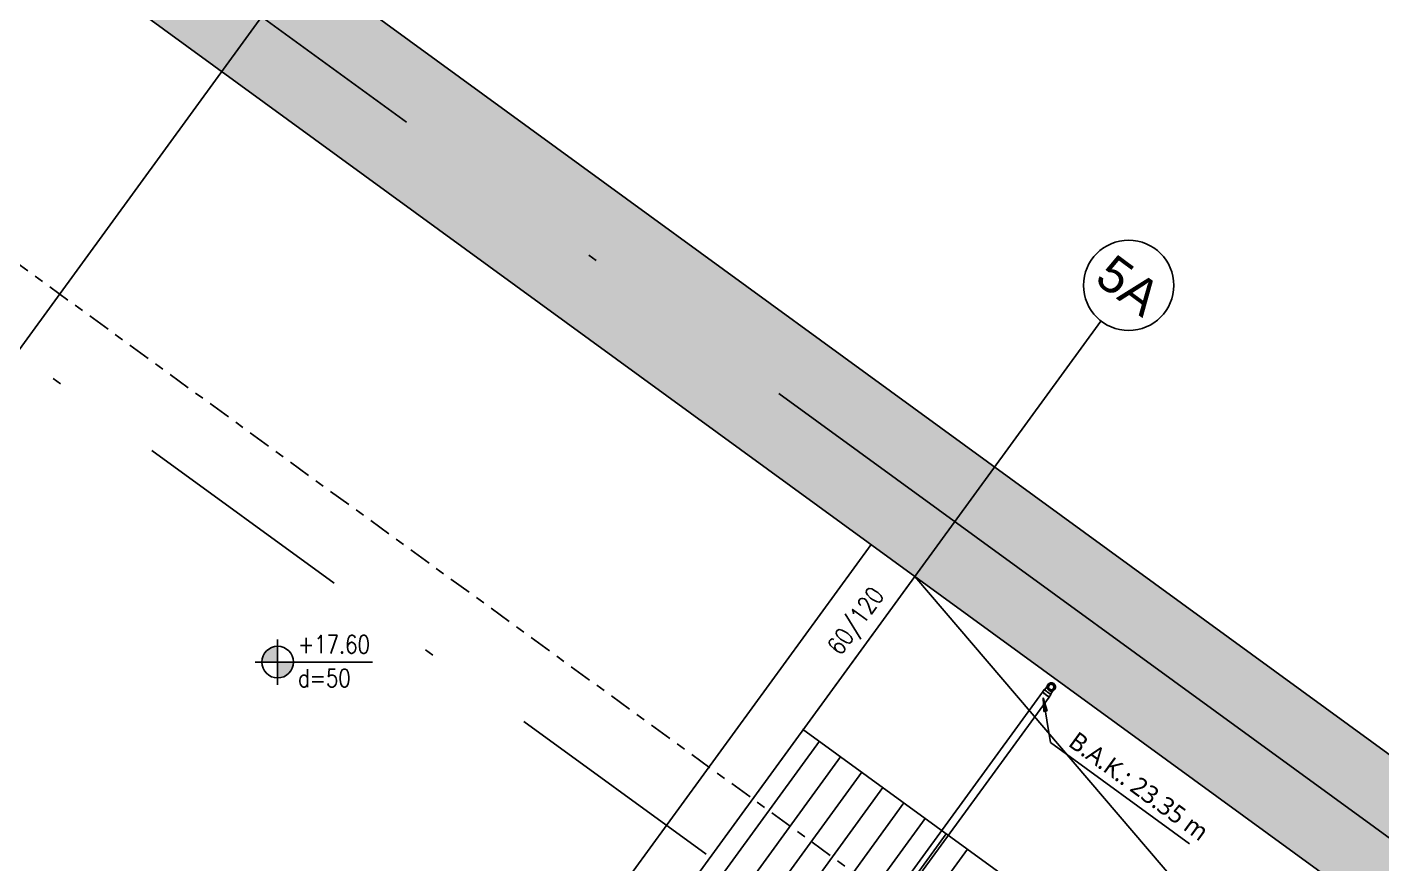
# Model space of a CAD drawing. Header units: millimetres. Extents: x 400382 to 401500, y 4543975 to 4544133.
# Drawn here: x 400786.11 to 400801.12, y 4544108.41 to 4544117.68 of the extents above; entities that cross this region are included whole.
import ezdxf
from ezdxf.enums import TextEntityAlignment as Align

# ---------------------------------------------------------------- set-up
doc = ezdxf.new("R2010")
doc.units = ezdxf.units.MM
for name, pattern in [('AKS', [3, 2.5, -0.25, 0, -0.25]), ('CENTER', [2, 1.25, -0.25, 0.25, -0.25]), ('CONTINU', [0]), ('DASHDOT2', [0.5, 0.25, -0.125, 0, -0.125]), ('HIDDEN', [0.375, 0.25, -0.125])]:
    doc.linetypes.add(name, pattern=pattern)
for name, color, linetype in [('aks prota', 2, 'AKS'), ('caks prota', 4, 'Continuous'), ('kiriş boyutu prota', 6, 'Continuous'), ('kiriş prota', 6, 'Continuous'), ('kolon tarama prota', 252, 'Continuous'), ('merdiven prota', 2, 'Continuous'), ('perde prota', 1, 'Continuous'), ('PRT-AL-TUNEL_EKSENI', 14, 'DASHDOT2'), ('skesit prota', 7, 'Continuous'), ('st-s_level (kot)', 6, 'Continuous'), ('st-s_levelmark (kot işareti)', 4, 'Continuous'), ('st_s_ölçü', 4, 'Continuous'), ('taks prota', 7, 'Continuous'), ('tplan prota', 7, 'Continuous')]:
    doc.layers.add(name, color=color, linetype=linetype)
doc.styles.add('Arial', font='Arial.ttf')
doc.styles.add('OLCU', font='romanstw.shx')
doc.styles.add('Segoe UI Light_1', font='', dxfattribs={"height": 200})
doc.styles.add('TAKS', font='Arial Unicode.ttf')
doc.styles.add('TKIRIS', font='romanstw.shx')
doc.styles.get('Segoe UI Light_1').set_extended_font_data('Segoe UI Light')

# ---------------------------------------------------------------- blocks, each defined once
blk = doc.blocks.new('17.60 mekanik')
at = {"layer": 'kolon tarama prota'}
blk.add_hatch(color=256, dxfattribs=at).paths.add_polyline_path([(138785, 65407.3), (138785.4, 65392.1), (138789.3, 65392.8)], flags=0)
for p, q in [((138786, 65416.4), (138783.9, 65413.6)), ((138784, 65413.5), (138455.8, 64961.8)), ((138463.1, 64956.5), (138791.3, 65408.2)), ((138785, 65407.3), (138785.4, 65392.1)), ((138789.3, 65392.8), (138785, 65407.3)), ((138785, 65407.3), (138792.9, 65357.8)), ((138791.3, 65408.2), (138793.4, 65411)), ((138785.4, 65392.1), (138789.3, 65392.8)), ((138792.9, 65357.8), (138947, 65245.8))]:
    blk.add_line(p, q, dxfattribs=at)
at = {"layer": 'kolon tarama prota', "flags": 128}
for points in [[(138786.4, 65416.1), (138787.9, 65418.1), (138789.2, 65419.9), (138790.1, 65421.2), (138790.5, 65421.7), (138790.5, 65421.7)], [(138791.4, 65416), (138790.1, 65417.5), (138789.7, 65419.4), (138790.2, 65421.3), (138790.5, 65421.7)], [(138790.5, 65421.7), (138792, 65423), (138793.9, 65423.4), (138795.8, 65422.9), (138796.2, 65422.7)], [(138797.1, 65416.9), (138795.6, 65415.7), (138793.7, 65415.2), (138791.8, 65415.8), (138791.4, 65416)], [(138797.1, 65416.9), (138796.8, 65416.6), (138796.1, 65415.5), (138794.8, 65413.8), (138793.4, 65411.8), (138793, 65411.3)], [(138796.2, 65422.7), (138797.5, 65421.2), (138797.9, 65419.3), (138797.4, 65417.4), (138797.1, 65416.9)]]:
    blk.add_lwpolyline(points, dxfattribs=at)
at = {"layer": 'kolon tarama prota'}
for radius, start, end in [(4.58, 54, 234), (4.58, 54, 234), (4.58, 144, 324), (4.58, 144, 324), (4.1, 54, 234), (4.1, 144, 324), (4.58, 324, 144), (4.58, 324, 144), (3.43, 54, 234), (3.43, 54, 234), (4.1, 324, 144), (3.02, 144, 324), (4.58, 234, 54), (4.58, 234, 54), (4.1, 234, 54), (3.02, 324, 144), (3.43, 234, 54), (3.43, 234, 54)]:
    blk.add_arc((138793.8, 65419.3), radius, start, end, dxfattribs=at)
for centre, major_axis, start_param, end_param in [((138789.7, 65413.7), (3.7, -2.69), 1.570796, 4.712389), ((138789.7, 65413.7), (3.31, -2.41), 1.570796, 4.712389), ((138787.6, 65410.9), (3.7, -2.69), 1.570796, 4.712389), ((138787.6, 65410.9), (3.64, -2.65), 3.141593, 4.712389), ((138787.6, 65410.9), (3.64, -2.65), 1.570796, 3.141593), ((138787.6, 65410.9), (3.7, -2.69), 4.712389, 7.853982), ((138787.6, 65410.9), (3.64, -2.65), 4.712389, 6.283185), ((138787.6, 65410.9), (3.64, -2.65), 0, 1.570796), ((138789.7, 65413.7), (-3.31, 2.41), 1.570796, 4.712389), ((138789.7, 65413.7), (-3.7, 2.69), 1.570796, 4.712389)]:
    blk.add_ellipse(centre, major_axis=major_axis, ratio=0.01, start_param=start_param, end_param=end_param, dxfattribs=at)
at = {"layer": 'kolon tarama prota', "insert": (138823.2, 65371.1), "char_height": 20, "width": 213.157, "attachment_point": 1, "rotation": 324, "line_spacing_factor": 1.142579, "style": 'Segoe UI Light_1'}
blk.add_mtext('B.A.K.: 23.35 m', dxfattribs=at)
blk = doc.blocks.new('yürüyen mer 2')
at = {"color": 253}
blk.add_lwpolyline([(52651, 3429.1), (52651, 3599.1)], dxfattribs=at)
at = {"layer": 'st_s_ölçü', "color": 252, "ltscale": 0.1}
blk.add_line((53451.2, 3599.1), (53451.2, 3429.1), dxfattribs=at)
for points in [[(52651, 3599.1), (53472.2, 3599.1), (53472.2, 3429.1), (52651, 3429.1)], [(52651, 3591.6), (53396.5, 3591.6), (53396.5, 3581.8), (52651, 3581.8)], [(53349.5, 3599.1), (53349.5, 3591.6)], [(52651, 3571.6), (53349.5, 3571.6), (53349.5, 3581.8)], [(52651, 3529.1), (53109.3, 3571.6), (53109.3, 3456.6), (52651, 3499.1)], [(52651, 3456.6), (53349.5, 3456.6), (53349.5, 3446.3)], [(52651, 3436.6), (53396.5, 3436.6), (53396.5, 3446.3), (52651, 3446.3)], [(53349.5, 3429.1), (53349.5, 3436.6)]]:
    blk.add_lwpolyline(points, dxfattribs=at)
blk = doc.blocks.new('PLAN_KOT')
at = {"layer": 'st-s_levelmark (kot işareti)'}
h = blk.add_hatch(color=256, dxfattribs=at)
h.paths.add_polyline_path([(0, 17.5, 0.414214), (-17.5, 0), (0, 0)])
h.paths.add_polyline_path([(17.5, 0), (0, 0), (0, -17.5, 0.414214)])
for p, q in [((0, 25), (0, -25)), ((105, 0), (-25, 0))]:
    blk.add_line(p, q, dxfattribs=at)
blk.add_circle((0, 0), 17.5, dxfattribs=at)
at = {"layer": 'st-s_level (kot)', "color": 6, "style": 'OLCU', "width": 0.8}
for tag, p in [('KOT', (22.7, 9.8)), ('DÖŞEME_KALINLIĞI', (22.7, -27.6))]:
    blk.add_attdef(tag, p, '', height=20, dxfattribs=at)

msp = doc.modelspace()

# ---------------------------------------------------------------- hatches: boundary and pattern name
at = {"layer": 'kolon tarama prota'}
h = msp.add_hatch(color=256, dxfattribs=at)
h.dxf.hatch_style = 1
h.paths.add_polyline_path([(400825.527, 4544091.908), (400771.977, 4544130.917), (400746.836, 4544096.404), (400748.048, 4544095.52), (400772.306, 4544128.822), (400822.975, 4544091.912)])

# ---------------------------------------------------------------- linework, layer by layer
at = {"layer": 'aks prota', "ltscale": 10}
for p, q in [((400863.305, 4544063.461), (400768.79, 4544132.311)), ((400762.834, 4544082.275), (400790.331, 4544120.022)), ((400762.834, 4544082.275), (400790.331, 4544120.022)), ((400770.513, 4544076.681), (400798.009, 4544114.428)), ((400770.513, 4544076.681), (400798.009, 4544114.428))]:
    msp.add_line(p, q, dxfattribs=at)
at = {"layer": 'caks prota', "ltscale": 0.05}
msp.add_circle((400798.317, 4544114.823), 0.5, dxfattribs=at)
msp.add_circle((400798.317, 4544114.823), 0.5, dxfattribs=at)
at = {"layer": 'kiriş prota'}
for p, q in [((400790.223, 4544104.759), (400795.464, 4544111.953)), ((400792.475, 4544106.83), (400795.949, 4544111.599))]:
    msp.add_line(p, q, dxfattribs=at)
msp.add_lwpolyline([(400805.667, 4544101.922), (400794.704, 4544109.908)], dxfattribs=at)
at = {"layer": 'merdiven prota', "linetype": 'HIDDEN', "ltscale": 10}
for p, q in [((400793.713, 4544108.155), (400794.891, 4544109.772)), ((400793.948, 4544107.984), (400795.125, 4544109.601)), ((400794.182, 4544107.814), (400795.36, 4544109.43)), ((400794.416, 4544107.643), (400795.594, 4544109.26)), ((400794.651, 4544107.472), (400795.828, 4544109.089)), ((400794.885, 4544107.301), (400796.063, 4544108.918)), ((400795.12, 4544107.131), (400796.297, 4544108.747)), ((400795.354, 4544106.96), (400796.532, 4544108.577))]:
    msp.add_line(p, q, dxfattribs=at)
at = {"layer": 'perde prota'}
msp.add_lwpolyline([(400825.527, 4544091.908), (400771.977, 4544130.917), (400746.836, 4544096.404), (400748.049, 4544095.521), (400772.306, 4544128.822), (400822.975, 4544091.912)], close=True, dxfattribs=at)
at = {"layer": 'perde prota', "color": 4}
msp.add_lwpolyline([(400795.949, 4544111.599), (400804.483, 4544101.608), (400792.475, 4544106.83)], dxfattribs=at)
at = {"layer": 'PRT-AL-TUNEL_EKSENI', "ltscale": 10}
msp.add_line((400855.471, 4544063.477), (400766.074, 4544128.598), dxfattribs=at)
at = {"layer": 'skesit prota', "linetype": 'CENTER', "ltscale": 0.2}
msp.add_lwpolyline([(400765.024, 4544130.352), (400860.966, 4544060.463)], dxfattribs=at)

# ---------------------------------------------------------------- block references
at = {"layer": 'merdiven prota', "xscale": 0.01, "yscale": 0.01, "zscale": 0.01, "rotation": 359.9284577011093}
msp.add_blockref('17.60 mekanik', (399408.706, 4543457.914), dxfattribs=at)
at = {"layer": 'st-s_level (kot)', "linetype": 'CONTINU', "ltscale": 0.1, "xscale": 0.01, "yscale": 0.01, "zscale": 0.01, "rotation": 359.9284577011093}
msp.add_blockref('PLAN_KOT', (400788.888, 4544110.649), dxfattribs=at).add_auto_attribs({'KOT': '+17.60', 'DÖŞEME_KALINLIĞI': 'd=50'})
at = {"layer": 'st_s_ölçü', "linetype": 'CONTINU', "xscale": -0.009999999999999997, "yscale": 0.01, "zscale": 0.01, "rotation": 323.9284577011256}
msp.add_blockref('yürüyen mer 2', (401190.582, 4543779.477), dxfattribs=at)

# ---------------------------------------------------------------- texts
at = {"layer": 'kiriş boyutu prota', "ltscale": 0.05, "style": 'TKIRIS', "width": 0.8}
msp.add_text('60/120', height=0.2, rotation=53.9285, dxfattribs=at).set_placement((400795.537, 4544111.445), align=Align.MIDDLE_RIGHT)
at = {"layer": 'taks prota', "style": 'TAKS'}
msp.add_text('5A', height=0.4, rotation=323.4336, dxfattribs=at).set_placement((400798.317, 4544114.823), align=Align.MIDDLE_CENTER)
msp.add_text('5A', height=0.4, rotation=323.4336, dxfattribs=at).set_placement((400798.317, 4544114.823), align=Align.MIDDLE_CENTER)
at = {"layer": 'tplan prota', "style": 'Arial'}
msp.add_text('%%U+13.37 KOTU  KALIP PLANI', height=0.625, rotation=323.9285, dxfattribs=at).set_placement((400802.58, 4544118.486), align=Align.MIDDLE)

doc.saveas('drawing.dxf')
